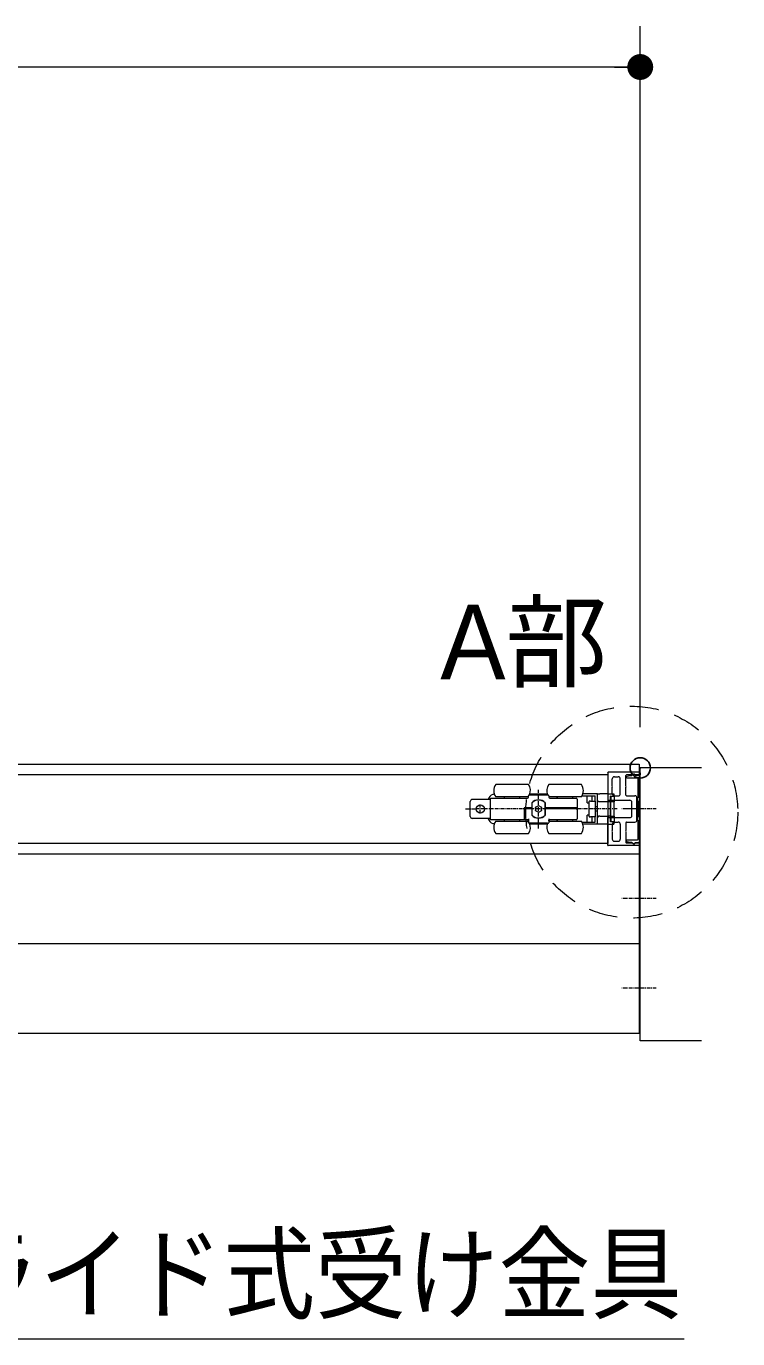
# Model space of a CAD drawing. Units: millimetres, scale not verified. Extents: x -6062 to 6062, y -3045 to 3045.
# Drawn here: x -1737 to -1388, y 1056 to 1700 of the extents above; entities that cross this region are included whole.
import ezdxf
from ezdxf.enums import TextEntityAlignment as Align

# ---------------------------------------------------------------- set-up
doc = ezdxf.new("R2010")
doc.units = ezdxf.units.MM
doc.header["$LTSCALE"] = 20
doc.header["$PDMODE"] = 32
doc.header["$PDSIZE"] = 10
doc.linetypes.add('USER2', pattern=[2.91, 1.76, -0.4, 0.35, -0.4])
doc.linetypes.add('USER3', pattern=[1.11, 0.71, -0.4])
for name, color, linetype, lineweight in [('0-0_3一般', 7, 'Continuous', 15), ('0-1_2寸法-3', 7, 'Continuous', 15), ('0-2_2寸法-1', 7, 'Continuous', 15), ('0-3_0', 7, 'Continuous', 25)]:
    doc.layers.add(name, color=color, linetype=linetype, lineweight=lineweight)
doc.layers.add('0-4_Defpoints', color=7, linetype='Continuous')
doc.styles.add('ＭＳ Ｐゴシック', font='')
doc.styles.get('ＭＳ Ｐゴシック').set_extended_font_data('MS PGothic')

# ---------------------------------------------------------------- blocks, each defined once
blk = doc.blocks.new('グループ-23')
at = {"layer": '0-0_3一般'}
for p, q in [((6720, 26672.9), (6720, 26672.3)), ((6722, 26668.9), (6722, 26400.9)), ((7034, 26676.9), (6724, 26676.9)), ((7040, 24040), (7040, 26720)), ((7640, 26720), (7040, 26720)), ((-9202, 26656.9), (6722, 26656.9)), ((5942, 26556.9), (5622, 26556.9)), ((6462, 26556.9), (6142, 26556.9)), ((6722, 26656.9), (6722, 25976.9)), ((6766, 26539.9), (6760, 26533.9)), ((6766, 26539.9), (6766, 26612.9)), ((6786, 26632.9), (6824, 26632.9)), ((6844, 26465.9), (6844, 26612.9)), ((6900, 26539.9), (6894, 26533.9)), ((6900, 26539.9), (6900, 26644.9)), ((6902, 26630), (6902, 26628.9)), ((6963.4, 26650.9), (6906, 26650.9)), ((6940.1, 26642.5), (6906.8, 26635.8)), ((6908, 26622.9), (7010, 26622.9)), ((6953.1, 26642.9), (6944, 26642.9)), ((6975, 26655.5), (6953.1, 26642.9)), ((7040, 26646.9), (6990, 26646.9)), ((7016, 26616.9), (7016, 26426.9)), ((7040, 25986.9), (7040, 26646.9)), ((5572, 26422.9), (5932, 26422.9)), ((5572, 26210.9), (5572, 26422.9)), ((5602.6, 26462), (5607.8, 26463.3)), ((5942, 26436.9), (5622, 26436.9)), ((5706, 26436.9), (5706, 26422.9)), ((5858, 26422.9), (5858, 26436.9)), ((5942, 26432.9), (5942, 26446.9)), ((5952, 26456.9), (6132, 26456.9)), ((5957.4, 26466.9), (6126.6, 26466.9)), ((6016.7, 26457.1), (6016.7, 26456.9)), ((6024, 26457.1), (6024, 26456.9)), ((6025.8, 26456.9), (6025.8, 26457.1)), ((6032.4, 26456.9), (6032.4, 26457.1)), ((6048.3, 26457.1), (6048.3, 26456.9)), ((6056.7, 26456.9), (6056.7, 26457.1)), ((6069.8, 26457.1), (6069.8, 26456.9)), ((6071.5, 26456.9), (6071.5, 26457.1)), ((6077, 26456.9), (6077, 26457.1)), ((6142, 26446.9), (6142, 26432.9)), ((6462, 26436.9), (6142, 26436.9)), ((6152, 26422.9), (6412, 26422.9)), ((6222, 26436.9), (6222, 26422.9)), ((6226, 26436.9), (6226, 26422.9)), ((6378, 26422.9), (6378, 26436.9)), ((6468.6, 26446.9), (6518, 26446.9)), ((6622, 26466.9), (6477.4, 26466.9)), ((6518, 26376.9), (6518, 26446.9)), ((6518, 26446.9), (6568, 26446.9)), ((6568, 26446.9), (6598, 26446.9)), ((6568, 26394.9), (6568, 26446.9)), ((6598, 26394.9), (6598, 26446.9)), ((6722, 26466.9), (6642, 26466.9)), ((6722, 26466.9), (6722, 26386.9)), ((6722, 26466.9), (6782, 26466.9)), ((6748, 26442.9), (6782, 26442.9)), ((6748, 26386.9), (6748, 26442.9)), ((6752, 26441.9), (6748, 26441.9)), ((6752, 26441.9), (6784, 26441.9)), ((6752, 26431.9), (6752, 26441.9)), ((6752, 26431.9), (6752, 26396.9)), ((6760, 26533.9), (6766, 26527.9)), ((6766, 26465.9), (6766, 26527.9)), ((6782, 26466.9), (6782, 26442.9)), ((6784, 26441.9), (6784, 26431.9)), ((6784, 26431.9), (6784, 26396.9)), ((6786, 26445.9), (6824, 26445.9)), ((6894, 26533.9), (6900, 26527.9)), ((6900, 26451.9), (6900, 26527.9)), ((6906, 26445.9), (6988, 26445.9)), ((7008, 26207.9), (7008, 26425.9)), ((7010, 26426.9), (7010, 26396.9)), ((7016, 26426.9), (7010, 26426.9)), ((5372, 26243.9), (5372, 26389.9)), ((5552, 26409.9), (5392, 26409.9)), ((5572, 26409.9), (5552, 26409.9)), ((5902, 26326.9), (5902, 26220.9)), ((5976, 26326.9), (5902, 26326.9)), ((5902, 26316.9), (5912, 26316.9)), ((5976, 26316.9), (5912, 26316.9)), ((5966, 26316.9), (5966, 26326.9)), ((5975.5, 26316.9), (5975.5, 26326.9)), ((5976, 26378.1), (5976, 26326.9)), ((5976, 26316.9), (5976, 26255.7)), ((6013, 26333.6), (6015, 26334.8)), ((6013, 26331.3), (6013, 26333.6)), ((6013, 26331.3), (6013, 26302.4)), ((6013, 26300.1), (6013, 26302.4)), ((6015, 26299), (6013, 26300.1)), ((6040, 26349.2), (6015, 26334.8)), ((6015, 26299), (6040, 26284.6)), ((6040, 26349.2), (6042, 26350.4)), ((6042, 26283.4), (6040, 26284.6)), ((6042, 26350.4), (6044, 26349.2)), ((6044, 26284.6), (6042, 26283.4)), ((6069, 26334.8), (6044, 26349.2)), ((6044, 26284.6), (6069, 26299)), ((6069, 26334.8), (6071, 26333.6)), ((6071, 26300.1), (6069, 26299)), ((6071, 26333.6), (6071, 26331.3)), ((6071, 26302.4), (6071, 26331.3)), ((6071, 26302.4), (6071, 26300.1)), ((6105.5, 26377.9), (6105.5, 26255.9)), ((6108, 26316.9), (6105.5, 26316.9)), ((6108, 26326.9), (6108, 26378.1)), ((6412, 26326.9), (6108, 26326.9)), ((6412, 26316.9), (6108, 26316.9)), ((6108, 26255.7), (6108, 26316.9)), ((6118, 26316.9), (6118, 26326.9)), ((6412, 26316.9), (6422, 26316.9)), ((6422, 26326.9), (6422, 26316.9)), ((6422, 26316.9), (6422, 26220.9)), ((6518, 26376.9), (6538, 26376.9)), ((6538, 26244.9), (6538, 26388.9)), ((6550.8, 26394.9), (6544, 26394.9)), ((6598, 26392.2), (6598, 26389.7)), ((6622, 26336.9), (6598, 26336.9)), ((6622, 26296.9), (6598, 26296.9)), ((6622, 26401), (6622, 26401.7)), ((6722, 26386.2), (6642, 26386.2)), ((6748, 26386.9), (6722, 26386.9)), ((6722, 26386.9), (6722, 26386.2)), ((6726, 26396.9), (6728, 26396.9)), ((6732, 26401.9), (6938, 26401.9)), ((6732, 26400.9), (6732, 26401.9)), ((6748, 26246.9), (6748, 26386.9)), ((6752, 26246.9), (6752, 26386.9)), ((6784, 26396.9), (6784, 26386.9)), ((6784, 26246.9), (6784, 26386.9)), ((6958, 26251.9), (6958, 26381.9)), ((7010, 26396.9), (7016, 26396.9)), ((7016, 26396.9), (7016, 26236.9)), ((5552, 26223.9), (5392, 26223.9)), ((5572, 26223.9), (5552, 26223.9)), ((5902, 26210.9), (5572, 26210.9)), ((5607.8, 26170.4), (5602.6, 26171.7)), ((5622, 26196.9), (5942, 26196.9)), ((5706, 26210.9), (5706, 26196.9)), ((5858, 26196.9), (5858, 26210.9)), ((5902, 26220.9), (5902, 26210.9)), ((5942, 26210.9), (5902, 26210.9)), ((5932.4, 26210.8), (5932, 26210.9)), ((5942, 26220.9), (5942, 26186.9)), ((5942, 26180.1), (5942, 26186.9)), ((5942.3, 26179.9), (5942, 26180.1)), ((5955.2, 26176.9), (5953.7, 26176.9)), ((6128.8, 26176.9), (5955.2, 26176.9)), ((6126.6, 26166.9), (5957.4, 26166.9)), ((6130.3, 26176.9), (6128.8, 26176.9)), ((6141.7, 26179.9), (6142, 26180.1)), ((6142, 26220.9), (6142, 26186.9)), ((6412, 26210.9), (6142, 26210.9)), ((6142, 26196.9), (6462, 26196.9)), ((6142, 26186.9), (6142, 26180.1)), ((6151.6, 26210.8), (6152, 26210.9)), ((6222, 26210.9), (6222, 26196.9)), ((6226, 26210.9), (6226, 26196.9)), ((6378, 26196.9), (6378, 26210.9)), ((6468.6, 26186.9), (6518, 26186.9)), ((6622, 26166.9), (6477.4, 26166.9)), ((6538, 26256.9), (6518, 26256.9)), ((6518, 26186.9), (6518, 26256.9)), ((6518, 26186.9), (6568, 26186.9)), ((6544, 26238.9), (6550.8, 26238.9)), ((6598, 26238.9), (6550.8, 26238.9)), ((6568, 26186.9), (6568, 26238.9)), ((6598, 26241.5), (6598, 26238.9)), ((6622, 26232.7), (6622, 26232)), ((6622, 26166.9), (6622, 26232)), ((6642, 26166.9), (6622, 26166.9)), ((6642, 26247.6), (6722, 26247.6)), ((6722, 26166.9), (6642, 26166.9)), ((6722, 26247.6), (6722, 26246.9)), ((6722, 25964.9), (6722, 26232.9)), ((6726, 26236.9), (6728, 26236.9)), ((6752, 26191.9), (6748, 26191.9)), ((6752, 26246.9), (6784, 26246.9)), ((6752, 26236.9), (6752, 26246.9)), ((6752, 26236.9), (6752, 26201.9)), ((6752, 26191.9), (6752, 26201.9)), ((6784, 26191.9), (6752, 26191.9)), ((6766, 26167.9), (6766, 26105.9)), ((6782, 26190.9), (6782, 26166.9)), ((6784, 26246.9), (6784, 26236.9)), ((6784, 26236.9), (6784, 26201.9)), ((6784, 26201.9), (6784, 26191.9)), ((6786, 26187.9), (6824, 26187.9)), ((6844, 26167.9), (6844, 26020.9)), ((6900, 26181.9), (6900, 26105.9)), ((6906, 26187.9), (6988, 26187.9)), ((7010, 26236.9), (7010, 26206.9)), ((7016, 26236.9), (7010, 26236.9)), ((7010, 26206.9), (7016, 26206.9)), ((7016, 26206.9), (7016, 26016.9)), ((5622, 26076.9), (5942, 26076.9)), ((6142, 26076.9), (6462, 26076.9)), ((6766, 26105.9), (6760, 26099.9)), ((6760, 26099.9), (6766, 26093.9)), ((6766, 26093.9), (6766, 26020.9)), ((6900, 26105.9), (6894, 26099.9)), ((6722, 25976.9), (-9202, 25976.9)), ((6720, 25960.9), (6720, 25961.4)), ((7034, 25956.9), (6724, 25956.9)), ((6786, 26000.9), (6824, 26000.9)), ((6902, 26004.9), (6902, 26003.8)), ((6963.4, 25982.9), (6906, 25982.9)), ((6906.8, 25997.9), (6940.1, 25991.3)), ((7010, 26010.9), (6908, 26010.9)), ((6944, 25990.9), (6953.1, 25990.9)), ((6953.1, 25990.9), (6975, 25978.2)), ((6990, 25986.9), (7040, 25986.9)), ((7040, 25982.9), (6991, 25982.9)), ((7040, 25962.9), (7040, 25982.9)), ((-41990, 25876.9), (7030, 25876.9)), ((-41990, 25876.9), (7030, 25876.9)), ((7030, 25876.9), (7030, 24996.9)), ((-41990, 24996.9), (7030, 24996.9)), ((-41990, 24116.9), (7030, 24116.9)), ((7640, 24040), (7040, 24040))]:
    blk.add_line(p, q, dxfattribs=at)
at = {"layer": '0-0_3一般', "linetype": 'USER2'}
for p, q in [((6042, 26125.7), (6042, 26505.7)), ((5326, 26316.9), (5426, 26316.9)), ((5514, 26316.9), (5426, 26316.9)), ((5470, 26272.9), (5470, 26360.9)), ((6814, 26316.9), (5514, 26316.9)), ((7197.8, 26316.9), (6857.8, 26316.9)), ((7049.5, 26316.9), (6894, 26316.9)), ((7080.4, 26316.9), (6960.4, 26316.9)), ((7197.8, 25436.9), (6857.8, 25436.9)), ((7197.8, 24556.9), (6857.8, 24556.9))]:
    blk.add_line(p, q, dxfattribs=at)
at = {"layer": '0-0_3一般'}
for points in [[(-41990, 25876.9), (-41990, 26756.9), (7030, 26756.9), (7030, 25876.9)], [(7040, 26670.9), (7040, 26650.9), (6991, 26650.9)], [(6422, 26412.9), (6422, 26326.9), (6412, 26326.9)], [(6622, 26232), (6622, 26401.7), (6622, 26466.9), (6642, 26466.9)], [(6550.8, 26394.9), (6598, 26394.9), (6598, 26392.2)], [(6598, 26389.7), (6598, 26244), (6598, 26241.5)], [(6642, 26386.2), (6641.3, 26386.2), (6640.6, 26386.3), (6639.9, 26386.4), (6639.2, 26386.5), (6638.6, 26386.6), (6637.9, 26386.8), (6637.2, 26387), (6636.5, 26387.1), (6635.8, 26387.3), (6635.2, 26387.6), (6634.5, 26387.8), (6633.8, 26388), (6633.2, 26388.3), (6632.5, 26388.6), (6631.8, 26388.9), (6631.2, 26389.2), (6630.5, 26389.6), (6629.8, 26389.9), (6629.2, 26390.3), (6628.5, 26390.7), (6627.9, 26391.1), (6627.3, 26391.6), (6626.7, 26392), (6626.2, 26392.5), (6625.7, 26392.9), (6625.2, 26393.4), (6624.8, 26393.9), (6624.4, 26394.4), (6624, 26395), (6623.6, 26395.5), (6623.3, 26396.1), (6623.1, 26396.6), (6622.8, 26397.2), (6622.6, 26397.8), (6622.4, 26398.4), (6622.3, 26399.1), (6622.2, 26399.7), (6622.1, 26400.4), (6622, 26401)], [(6784, 26386.9), (6752, 26386.9), (6752, 26396.9)], [(5942, 26200.9), (5941.9, 26201.3), (5941.9, 26201.7), (5941.8, 26202), (5941.7, 26202.4), (5941.6, 26202.8), (5941.5, 26203.1), (5941.4, 26203.5), (5941.2, 26203.8), (5941.1, 26204.2), (5940.9, 26204.5), (5940.8, 26204.9), (5940.6, 26205.2), (5940.4, 26205.5), (5940.2, 26205.8), (5940, 26206.1), (5939.8, 26206.4), (5939.5, 26206.7), (5939.3, 26207), (5939, 26207.3), (5938.7, 26207.6), (5938.4, 26207.9), (5938.2, 26208.2), (5937.9, 26208.4), (5937.6, 26208.6), (5937.3, 26208.9), (5936.9, 26209.1), (5936.6, 26209.3), (5936.3, 26209.5), (5936, 26209.7), (5935.6, 26209.8), (5935.3, 26210), (5935, 26210.1), (5934.6, 26210.3), (5934.3, 26210.4), (5933.9, 26210.5), (5933.5, 26210.6), (5933.2, 26210.7), (5932.8, 26210.8), (5932.4, 26210.8)], [(5955.2, 26176.9), (5954.9, 26176.9), (5954.5, 26176.9), (5954.2, 26176.9), (5953.8, 26177), (5953.5, 26177), (5953.2, 26177), (5952.8, 26177), (5952.5, 26177.1), (5952.1, 26177.1), (5951.8, 26177.2), (5951.5, 26177.2), (5951.1, 26177.3), (5950.8, 26177.3), (5950.4, 26177.4), (5950.1, 26177.4), (5949.8, 26177.5), (5949.4, 26177.5), (5949.1, 26177.6), (5948.8, 26177.7), (5948.4, 26177.8), (5948.1, 26177.8), (5947.8, 26177.9), (5947.4, 26178), (5947.1, 26178.1), (5946.8, 26178.2), (5946.4, 26178.3), (5946.1, 26178.4), (5945.8, 26178.5), (5945.5, 26178.6), (5945.1, 26178.7), (5944.8, 26178.8), (5944.5, 26179), (5944.2, 26179.1), (5943.9, 26179.2), (5943.6, 26179.4), (5943.2, 26179.5), (5942.9, 26179.6), (5942.6, 26179.8), (5942.3, 26179.9)], [(6128.8, 26176.9), (6129.1, 26176.9), (6129.5, 26176.9), (6129.8, 26176.9), (6130.2, 26177), (6130.5, 26177), (6130.8, 26177), (6131.2, 26177), (6131.5, 26177.1), (6131.9, 26177.1), (6132.2, 26177.2), (6132.5, 26177.2), (6132.9, 26177.3), (6133.2, 26177.3), (6133.6, 26177.4), (6133.9, 26177.4), (6134.2, 26177.5), (6134.6, 26177.5), (6134.9, 26177.6), (6135.2, 26177.7), (6135.6, 26177.8), (6135.9, 26177.8), (6136.2, 26177.9), (6136.6, 26178), (6136.9, 26178.1), (6137.2, 26178.2), (6137.6, 26178.3), (6137.9, 26178.4), (6138.2, 26178.5), (6138.5, 26178.6), (6138.9, 26178.7), (6139.2, 26178.8), (6139.5, 26179), (6139.8, 26179.1), (6140.1, 26179.2), (6140.4, 26179.4), (6140.8, 26179.5), (6141.1, 26179.6), (6141.4, 26179.8), (6141.7, 26179.9)], [(6142, 26200.9), (6142.1, 26201.3), (6142.1, 26201.7), (6142.2, 26202), (6142.3, 26202.4), (6142.4, 26202.8), (6142.5, 26203.1), (6142.6, 26203.5), (6142.8, 26203.8), (6142.9, 26204.2), (6143.1, 26204.5), (6143.2, 26204.9), (6143.4, 26205.2), (6143.6, 26205.5), (6143.8, 26205.8), (6144, 26206.1), (6144.2, 26206.4), (6144.5, 26206.7), (6144.7, 26207), (6145, 26207.3), (6145.3, 26207.6), (6145.6, 26207.9), (6145.8, 26208.2), (6146.1, 26208.4), (6146.4, 26208.6), (6146.7, 26208.9), (6147.1, 26209.1), (6147.4, 26209.3), (6147.7, 26209.5), (6148, 26209.7), (6148.4, 26209.8), (6148.7, 26210), (6149, 26210.1), (6149.4, 26210.3), (6149.7, 26210.4), (6150.1, 26210.5), (6150.5, 26210.6), (6150.8, 26210.7), (6151.2, 26210.8), (6151.6, 26210.8)], [(6568, 26186.9), (6598, 26186.9), (6598, 26238.9)], [(6642, 26247.6), (6641.3, 26247.5), (6640.6, 26247.5), (6639.9, 26247.4), (6639.2, 26247.3), (6638.6, 26247.1), (6637.9, 26247), (6637.2, 26246.8), (6636.5, 26246.6), (6635.8, 26246.4), (6635.2, 26246.2), (6634.5, 26246), (6633.8, 26245.7), (6633.2, 26245.4), (6632.5, 26245.2), (6631.8, 26244.8), (6631.2, 26244.5), (6630.5, 26244.2), (6629.8, 26243.8), (6629.2, 26243.4), (6628.5, 26243), (6627.9, 26242.6), (6627.3, 26242.2), (6626.7, 26241.8), (6626.2, 26241.3), (6625.7, 26240.8), (6625.2, 26240.3), (6624.8, 26239.8), (6624.4, 26239.3), (6624, 26238.8), (6623.6, 26238.3), (6623.3, 26237.7), (6623.1, 26237.1), (6622.8, 26236.5), (6622.6, 26235.9), (6622.4, 26235.3), (6622.3, 26234.7), (6622.2, 26234.1), (6622.1, 26233.4), (6622, 26232.7)], [(6782, 26190.9), (6748, 26190.9), (6748, 26246.9), (6722, 26246.9), (6722, 26166.9), (6782, 26166.9)], [(6732, 26232.9), (6732, 26231.9), (6938, 26231.9)], [(6894, 26099.9), (6900, 26093.9), (6900, 25988.9)], [(-41990, 24116.9), (-41990, 24996.9), (7030, 24996.9), (7030, 24116.9)]]:
    blk.add_lwpolyline(points, dxfattribs=at)
blk.add_circle((5470, 26316.9), 40, dxfattribs=at)
for centre, radius, start, end in [((6724, 26672.9), 4, 90, 180), ((6724, 26672.3), 4, 180, 240), ((7034, 26670.9), 6, 0, 90), ((5702, 26496.9), 100, 143.1301, 216.8699), ((5862, 26496.9), 100, 336.42182, 36.8699), ((6222, 26496.9), 100, 143.1301, 203.57818), ((6382, 26496.9), 100, 323.1301, 36.8699), ((6786, 26612.9), 20, 90, 180), ((6824, 26612.9), 20, 0, 90), ((6906, 26644.9), 6, 90, 180), ((6908, 26630), 6, 101.30993, 180), ((6908, 26628.9), 6, 180, 270), ((6944, 26622.9), 20, 90, 101.30993), ((6976, 26644.9), 14, 33.74899, 154.62307), ((6980, 26646.9), 10, 0, 120), ((6991, 26654.9), 4, 213.74899, 270), ((7010, 26616.9), 6, 0, 90), ((5622, 26384.4), 80, 110.55605, 161.44128), ((5622, 26384.4), 80, 104.03624, 110.55605), ((5932, 26432.9), 10, 270, 0), ((5952, 26446.9), 10, 90, 180), ((6132, 26446.9), 10, 0, 90), ((6152, 26432.9), 10, 180, 270), ((6412, 26412.9), 10, 0, 90), ((6786, 26465.9), 20, 180, 270), ((6824, 26465.9), 20, 270, 0), ((6906, 26451.9), 6, 180, 270), ((6988, 26425.9), 20, 0, 90), ((5392, 26389.9), 20, 90, 180), ((6042, 26316.9), 88, 43.8598, 139.13343), ((6042, 26316.9), 90, 42.83343, 137.16657), ((6017, 26331.3), 4, 120, 180), ((6017, 26302.4), 4, 180, 240), ((6042, 26345.8), 4, 60, 120), ((6042, 26288), 4, 240, 300), ((6067, 26331.3), 4, 0, 60), ((6067, 26302.4), 4, 300, 0), ((6544, 26388.9), 6, 90, 180), ((6726, 26400.9), 4, 180, 270), ((6728, 26400.9), 4, 270, 0), ((6938, 26381.9), 20, 0, 90), ((5392, 26243.9), 20, 180, 270), ((5622, 26249.3), 80, 198.55872, 249.44395), ((5622, 26249.3), 80, 249.44395, 255.96376), ((5702, 26136.9), 100, 143.1301, 216.8699), ((5862, 26136.9), 100, 323.1301, 24.27432), ((6042, 26316.9), 88, 220.86657, 316.1402), ((6042, 26316.9), 90, 222.83343, 317.16657), ((6222, 26136.9), 100, 155.72626, 216.8699), ((6412, 26220.9), 10, 270, 0), ((6382, 26136.9), 100, 323.1301, 36.8699), ((6544, 26244.9), 6, 180, 270), ((6726, 26232.9), 4, 90, 180), ((6728, 26232.9), 4, 0, 90), ((6786, 26167.9), 20, 90, 180), ((6824, 26167.9), 20, 0, 90), ((6906, 26181.9), 6, 90, 180), ((6938, 26251.9), 20, 270, 0), ((6988, 26207.9), 20, 270, 0), ((6724, 25961.4), 4, 120, 180), ((6724, 25960.9), 4, 180, 270), ((6786, 26020.9), 20, 180, 270), ((6824, 26020.9), 20, 270, 0), ((6906, 25988.9), 6, 180, 270), ((6908, 26004.9), 6, 90, 180), ((6908, 26003.8), 6, 180, 258.69007), ((6944, 26010.9), 20, 258.69007, 270), ((6976, 25988.9), 14, 205.37693, 326.25101), ((6980, 25986.9), 10, 240, 0), ((6991, 25978.9), 4, 90, 146.25101), ((7010, 26016.9), 6, 270, 0), ((7034, 25962.9), 6, 270, 0)]:
    blk.add_arc(centre, radius, start, end, dxfattribs=at)
blk = doc.blocks.new('_Dot')
at = {"layer": '0-3_0'}
blk.add_line((-10, 0), (-20, 0), dxfattribs=at)
for points in [[(0, 0), (-10, 0), (-9.92, 1.25)], [(0, 0), (-9.92, -1.25), (-10, 0)], [(0, 0), (-9.92, 1.25), (-9.69, 2.49)], [(0, 0), (-9.69, -2.49), (-9.92, -1.25)], [(0, 0), (-9.69, 2.49), (-9.3, 3.68)], [(0, 0), (-9.3, -3.68), (-9.69, -2.49)], [(0, 0), (-9.3, 3.68), (-8.76, 4.82)], [(0, 0), (-8.76, -4.82), (-9.3, -3.68)], [(0, 0), (-8.76, 4.82), (-8.09, 5.88)], [(0, 0), (-8.09, -5.88), (-8.76, -4.82)], [(0, 0), (-8.09, 5.88), (-7.29, 6.85)], [(0, 0), (-7.29, -6.85), (-8.09, -5.88)], [(0, 0), (-7.29, 6.85), (-6.37, 7.71)], [(0, 0), (-6.37, -7.71), (-7.29, -6.85)], [(0, 0), (-6.37, 7.71), (-5.36, 8.44)], [(0, 0), (-5.36, -8.44), (-6.37, -7.71)], [(0, 0), (-5.36, 8.44), (-4.26, 9.05)], [(0, 0), (-4.26, -9.05), (-5.36, -8.44)], [(0, 0), (-4.26, 9.05), (-3.09, 9.51)], [(0, 0), (-3.09, -9.51), (-4.26, -9.05)], [(0, 0), (-3.09, 9.51), (-1.87, 9.82)], [(0, 0), (-1.87, -9.82), (-3.09, -9.51)], [(0, 0), (-1.87, 9.82), (-0.63, 9.98)], [(0, 0), (-0.63, -9.98), (-1.87, -9.82)], [(0, 0), (-0.63, 9.98), (0.63, 9.98)], [(0, 0), (0.63, -9.98), (-0.63, -9.98)], [(0, 0), (0.63, 9.98), (1.87, 9.82)], [(0, 0), (1.87, 9.82), (3.09, 9.51)], [(0, 0), (3.09, 9.51), (4.26, 9.05)], [(0, 0), (4.26, 9.05), (5.36, 8.44)], [(0, 0), (5.36, 8.44), (6.37, 7.71)], [(0, 0), (6.37, 7.71), (7.29, 6.85)], [(0, 0), (7.29, 6.85), (8.09, 5.88)], [(0, 0), (8.09, 5.88), (8.76, 4.82)], [(0, 0), (8.76, 4.82), (9.3, 3.68)], [(0, 0), (9.3, 3.68), (9.69, 2.49)], [(0, 0), (9.69, 2.49), (9.92, 1.25)], [(0, 0), (9.92, 1.25), (10, 0)], [(0, 0), (1.87, -9.82), (0.63, -9.98)], [(0, 0), (3.09, -9.51), (1.87, -9.82)], [(0, 0), (4.26, -9.05), (3.09, -9.51)], [(0, 0), (5.36, -8.44), (4.26, -9.05)], [(0, 0), (6.37, -7.71), (5.36, -8.44)], [(0, 0), (7.29, -6.85), (6.37, -7.71)], [(0, 0), (8.09, -5.88), (7.29, -6.85)], [(0, 0), (8.76, -4.82), (8.09, -5.88)], [(0, 0), (9.3, -3.68), (8.76, -4.82)], [(0, 0), (9.69, -2.49), (9.3, -3.68)], [(0, 0), (9.92, -1.25), (9.69, -2.49)], [(0, 0), (10, 0), (9.92, -1.25)]]:
    blk.add_solid(points, dxfattribs=at)

msp = doc.modelspace()

# ---------------------------------------------------------------- linework, layer by layer
at = {"layer": '0-0_3一般', "linetype": 'USER3'}
msp.add_circle((-1439.66, 1314.28), 52, dxfattribs=at)
at = {"layer": '0-1_2寸法-3'}
msp.add_lwpolyline([(-1968.49, 1315.84), (-1818.38, 1055.84), (-1414.01, 1055.84)], dxfattribs=at)
at = {"layer": '0-2_2寸法-1'}
for p, q in [((-1435.5, 1356), (-1435.5, 1700)), ((-1448.21, 1680), (-3874.79, 1680))]:
    msp.add_line(p, q, dxfattribs=at)
at = {"layer": '0-4_Defpoints'}
msp.add_point((-1435.5, 1336), dxfattribs=at)

# ---------------------------------------------------------------- block references
at = {"layer": '0-0_3一般', "xscale": 0.05, "yscale": 0.05}
msp.add_blockref('グループ-23', (-1787.5, 0), dxfattribs=at)
at = {"layer": '0-2_2寸法-1', "xscale": 0.6356201, "yscale": 0.6356201}
msp.add_blockref('_Dot', (-1435.5, 1680), dxfattribs=at)

# ---------------------------------------------------------------- texts
at = {"layer": '0-1_2寸法-3', "style": 'ＭＳ Ｐゴシック'}
msp.add_text('A部', height=36.69, dxfattribs=at).set_placement((-1533.61, 1368.48), align=Align.BOTTOM_LEFT)
at = {"layer": '0-1_2寸法-3', "style": 'ＭＳ Ｐゴシック', "width": 0.9}
msp.add_text('スライド式受け金具', height=36.69, dxfattribs=at).set_placement((-1820.31, 1058.39), align=Align.BOTTOM_LEFT)

doc.saveas('drawing.dxf')
